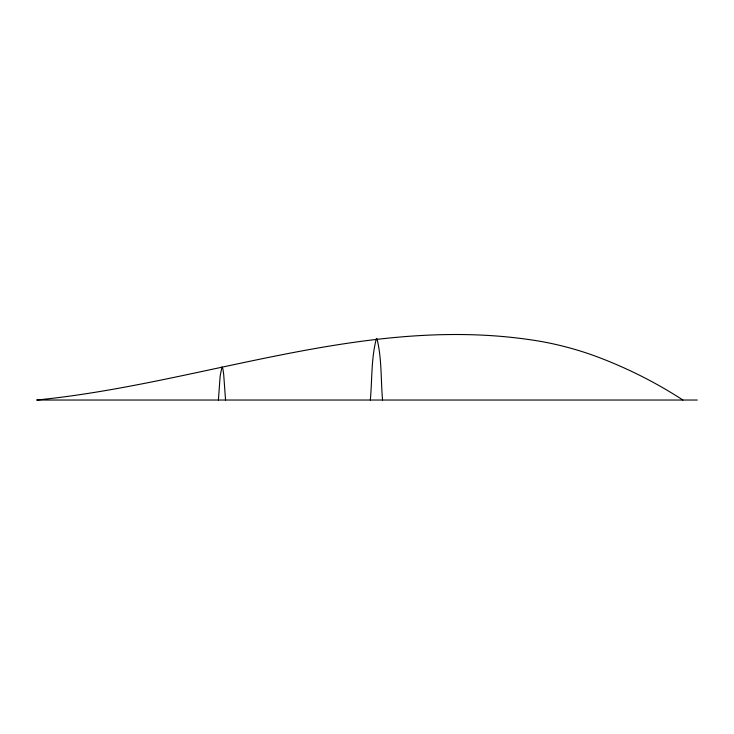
<?xml version="1.0" encoding="UTF-8"?>
<svg xmlns="http://www.w3.org/2000/svg" width="734" height="734" viewBox="0 0 734 734"><rect width="100%" height="100%" fill="white"/><g stroke="black" fill="none" stroke-linecap="round" stroke-linejoin="round"><path stroke-width="1.1" d="M370.321 400.03C372.23 379.606 371.092 358.32 376.441 338.484L376.909 338.493C381.9 358.412 380.762 379.606 382.552 400.03M218.411 400.03L220.127 376.285L221.952 366.963L222.879 368.817L223.668 374.129L225.549 400.03M697.3 400.03L36.7 400.03C204.997 383.414 370.211 312.28 541.059 341.457A327.878 327.878 0 0 1 594.558 355.825C625.515 367.229 655.233 382.056 682.904 400.03"/></g></svg>
